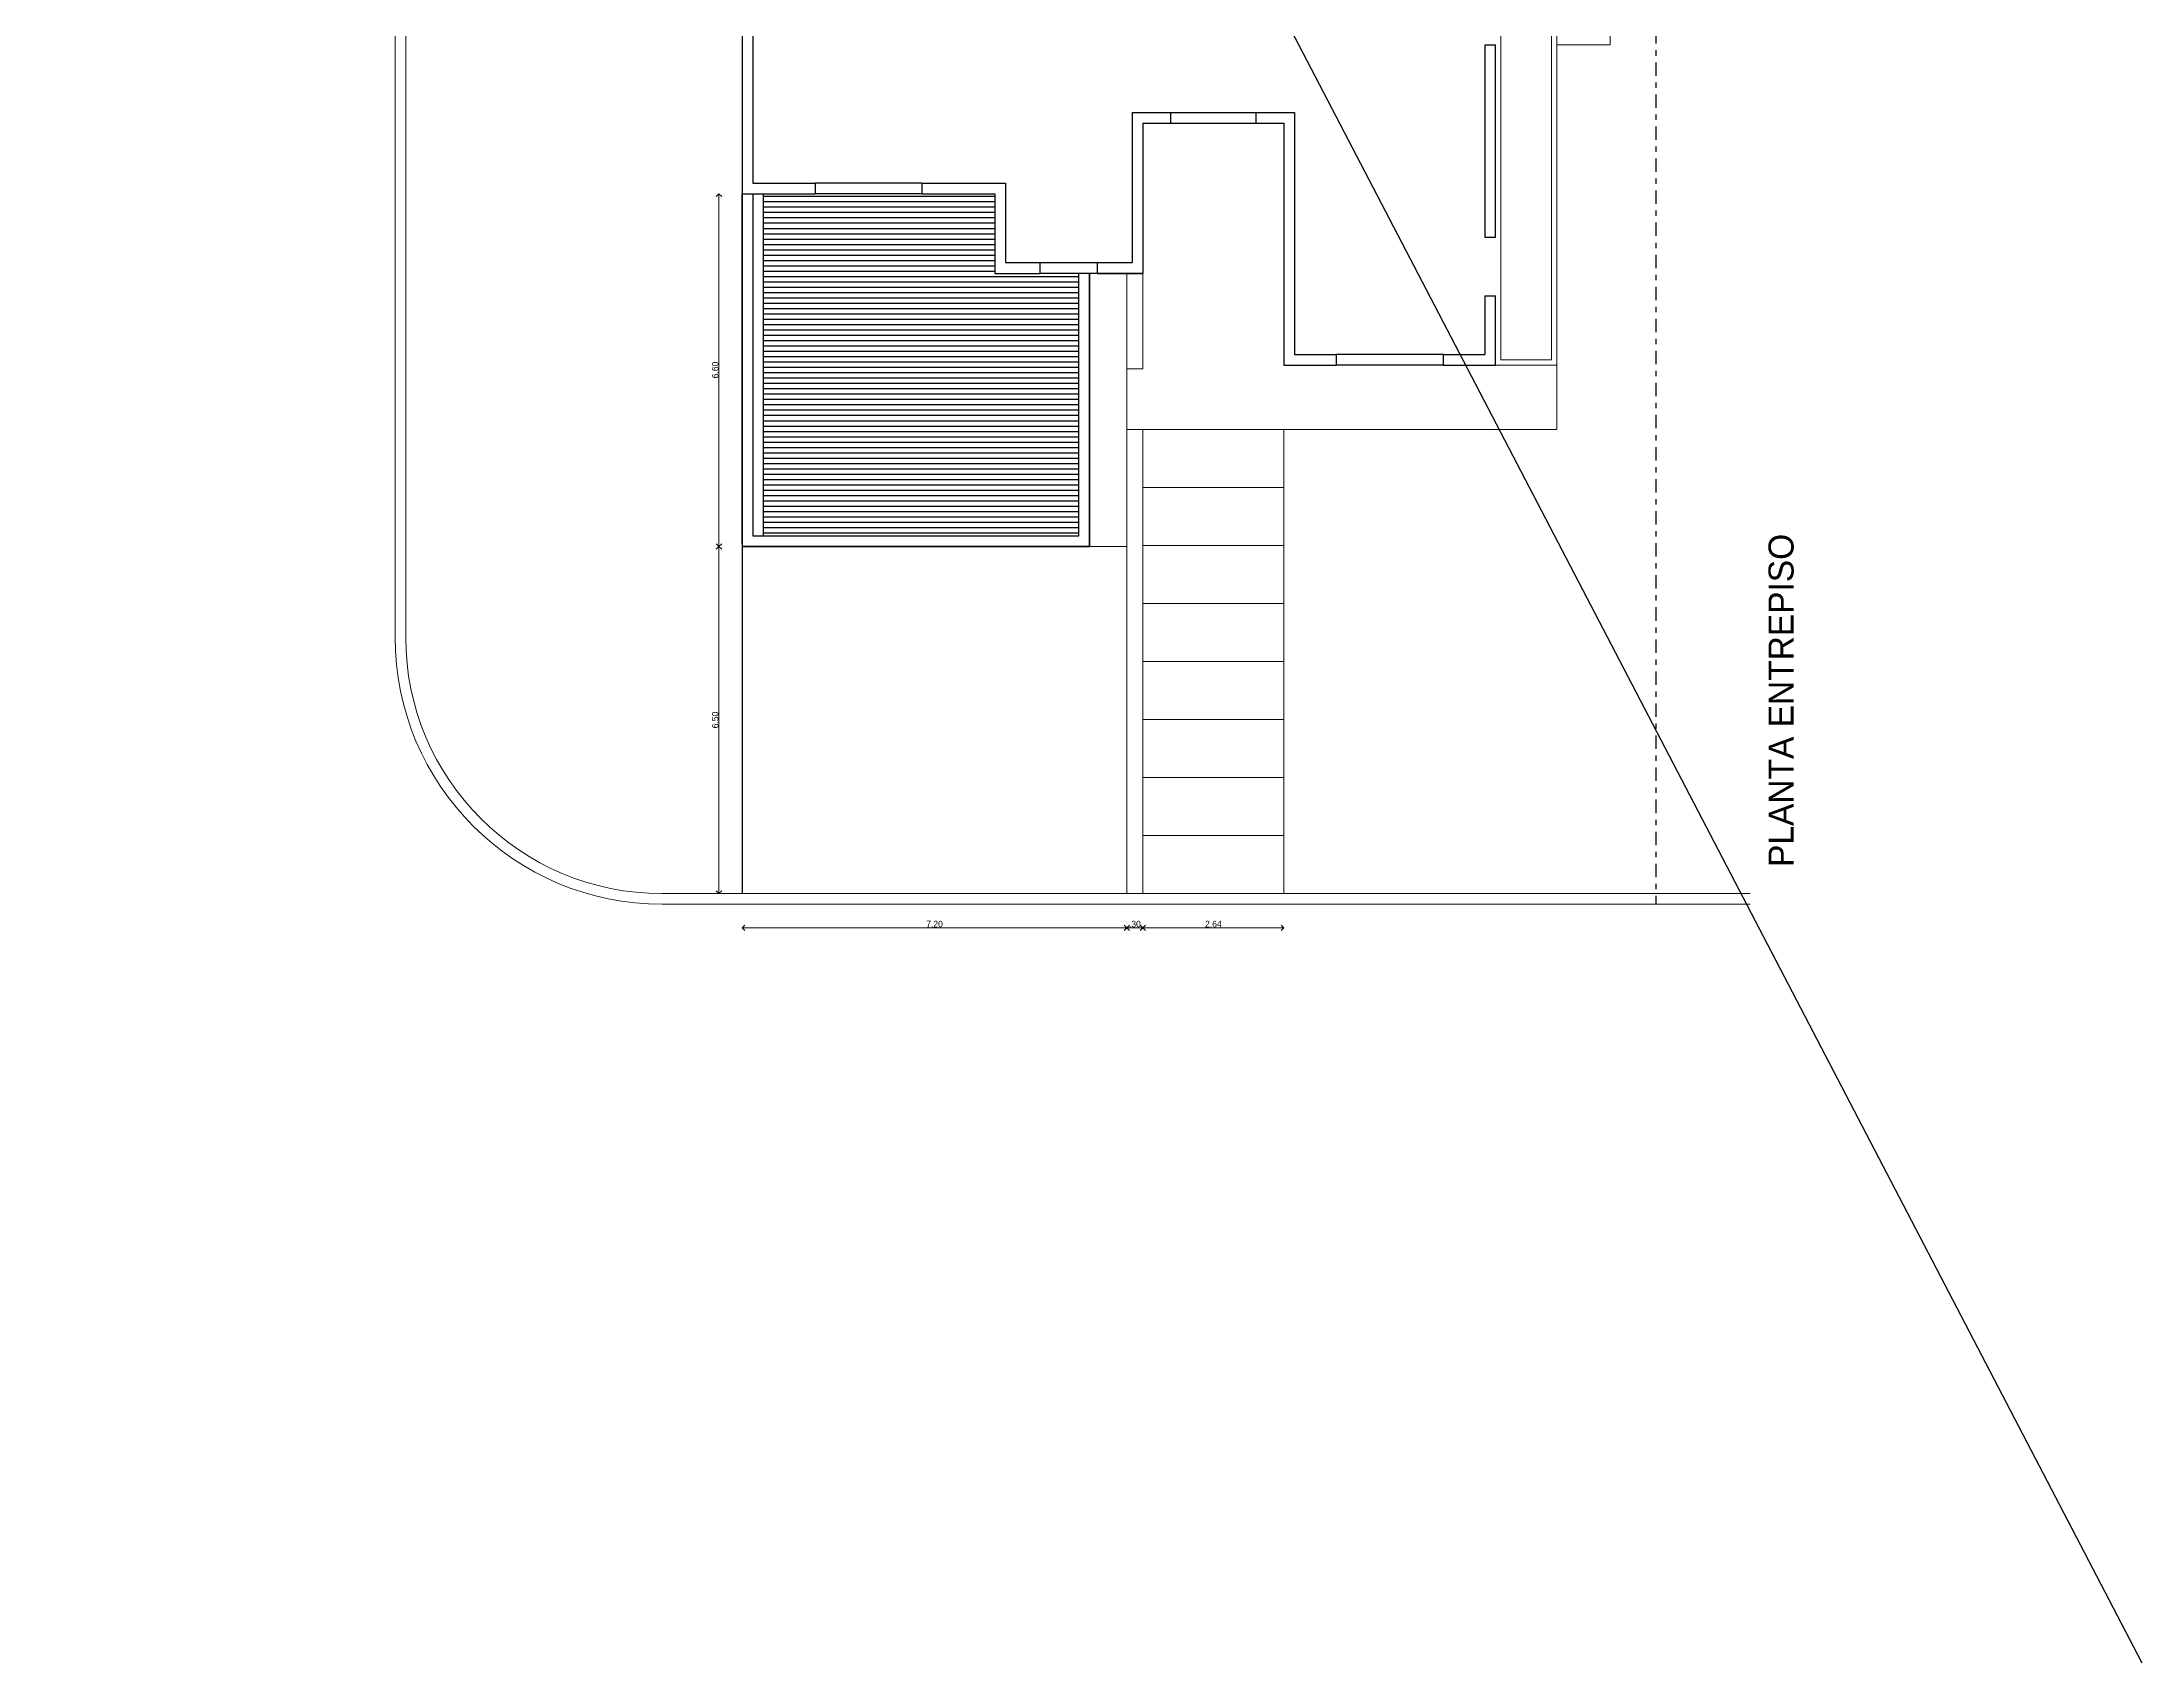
# Model space of a CAD drawing. Header units: millimetres. Extents: x 237 to 802, y 86 to 296.
# Drawn here: x 237.44 to 276.75, y 85.8 to 116.14 of the extents above; entities that cross this region are included whole.
import ezdxf

# ---------------------------------------------------------------- set-up
doc = ezdxf.new("R2010")
doc.units = ezdxf.units.MM
doc.linetypes.add('2040-Superposicion Puentes 20-21-22 con cintas TDC-023-024-025$0$DASHDOT2', pattern=[0.5, 0.25, -0.125, 0, -0.125])
doc.layers.get('Defpoints').update_dxf_attribs({"color": 254})
for name, color, linetype in [('0-HATCH', 7, 'Continuous'), ('01-MUROS', 6, 'Continuous'), ('02-CARPINTERÍAS', 9, 'Continuous'), ('03-PROYECCIONES', 9, 'Continuous')]:
    doc.layers.add(name, color=color, linetype=linetype)
doc.layers.add('06-SOLADOS', color=9, linetype='Continuous', lineweight=25)
doc.layers.add('cotas', color=154, linetype='Continuous', lineweight=5)
doc.dimstyles.new('ann linear', dxfattribs={"dimtxt": 0.12, "dimasz": 0.1, "dimexe": 0.01, "dimexo": 0.01, "dimgap": 0.01, "dimtad": 1, "dimzin": 4, "dimdsep": 46, "dimtxsty": 'Standard', "dimblk": 'OPEN90', "dimcen": 0.1, "dimse1": 1, "dimse2": 1, "dimclrd": 256, "dimclre": 1, "dimclrt": 256, "dimadec": 0, "dimazin": 0, "dimtfac": 1, "dimtix": 1, "dimtmove": 0, "dimatfit": 3, "dimldrblk": 'DOT', "dimfxl": 0, "dimtolj": 1, "dimtzin": 0, "dimlwd": -1, "dimarcsym": 0})

# ---------------------------------------------------------------- blocks, each defined once
blk = doc.blocks.new('_OPEN90')
at = {"color": 0, "linetype": 'ByBlock'}
for p, q in [((0, 0), (-1, 0)), ((-0.5, 0.5), (0, 0)), ((0, 0), (-0.5, -0.5))]:
    blk.add_line(p, q, dxfattribs=at)
blk = doc.blocks.new('*D5')
at = {"layer": 'cotas'}
blk.add_line((250.109, 106.595), (250.109, 100.295), dxfattribs=at)
at = {"layer": 'Defpoints', "color": 0}
for p in [(250.544, 106.695), (250.109, 100.195), (250.109, 100.195)]:
    blk.add_point(p, dxfattribs=at)
at = {"layer": 'cotas', "xscale": 0.1, "yscale": 0.1, "zscale": 0.1}
for p, rotation in [((250.109, 106.695), 90), ((250.109, 100.195), 270)]:
    blk.add_blockref('_OPEN90', p, dxfattribs=dict(at, rotation=rotation))
at = {"layer": 'cotas', "insert": (250.039, 103.445), "char_height": 0.12, "attachment_point": 5, "rotation": 90}
blk.add_mtext('\\A1;6.50', dxfattribs=at)
blk = doc.blocks.new('_DOT')
at = {"color": 0, "linetype": 'ByBlock', "lineweight": -2}
blk.add_line((-0.5, 0), (-1, 0), dxfattribs=at)
at = {"color": 0, "linetype": 'ByBlock', "lineweight": -2, "const_width": 0.5}
blk.add_lwpolyline([(-0.25, 0, 1), (0.25, 0, 1)], format="xyb", close=True, dxfattribs=at)
blk = doc.blocks.new('*D6')
at = {"layer": 'cotas'}
blk.add_line((250.109, 106.795), (250.109, 113.195), dxfattribs=at)
at = {"layer": 'Defpoints', "color": 0}
for p in [(250.109, 113.295), (250.544, 113.295), (250.544, 106.695)]:
    blk.add_point(p, dxfattribs=at)
at = {"layer": 'cotas', "xscale": 0.1, "yscale": 0.1, "zscale": 0.1}
for p, rotation in [((250.109, 113.295), 90), ((250.109, 106.695), 270)]:
    blk.add_blockref('_OPEN90', p, dxfattribs=dict(at, rotation=rotation))
at = {"layer": 'cotas', "insert": (250.039, 109.995), "char_height": 0.12, "attachment_point": 5, "rotation": 90}
blk.add_mtext('\\A1;6.60', dxfattribs=at)
blk = doc.blocks.new('*D7')
at = {"layer": 'cotas'}
blk.add_line((250.644, 99.556), (257.644, 99.556), dxfattribs=at)
at = {"layer": 'Defpoints', "color": 0}
for p in [(250.544, 100.195), (257.744, 100.195), (257.744, 99.556)]:
    blk.add_point(p, dxfattribs=at)
at = {"layer": 'cotas', "xscale": 0.1, "yscale": 0.1, "zscale": 0.1, "rotation": 180}
blk.add_blockref('_OPEN90', (250.544, 99.556), dxfattribs=at)
at = {"layer": 'cotas', "xscale": 0.1, "yscale": 0.1, "zscale": 0.1}
blk.add_blockref('_OPEN90', (257.744, 99.556), dxfattribs=at)
at = {"layer": 'cotas', "insert": (254.144, 99.626), "char_height": 0.12, "attachment_point": 5}
blk.add_mtext('\\A1;7.20', dxfattribs=at)
blk = doc.blocks.new('*D8')
at = {"layer": 'cotas'}
blk.add_line((257.844, 99.556), (257.944, 99.556), dxfattribs=at)
at = {"layer": 'Defpoints', "color": 0}
for p in [(257.744, 100.195), (258.044, 100.195), (258.044, 99.556)]:
    blk.add_point(p, dxfattribs=at)
at = {"layer": 'cotas', "xscale": 0.1, "yscale": 0.1, "zscale": 0.1, "rotation": 180}
blk.add_blockref('_OPEN90', (257.744, 99.556), dxfattribs=at)
at = {"layer": 'cotas', "xscale": 0.1, "yscale": 0.1, "zscale": 0.1}
blk.add_blockref('_OPEN90', (258.044, 99.556), dxfattribs=at)
at = {"layer": 'cotas', "insert": (257.894, 99.626), "char_height": 0.12, "attachment_point": 5}
blk.add_mtext('\\A1;.30', dxfattribs=at)
blk = doc.blocks.new('*D9')
at = {"layer": 'cotas'}
blk.add_line((258.144, 99.556), (260.584, 99.556), dxfattribs=at)
at = {"layer": 'Defpoints', "color": 0}
for p in [(258.044, 100.195), (260.684, 100.195), (260.684, 99.556)]:
    blk.add_point(p, dxfattribs=at)
at = {"layer": 'cotas', "xscale": 0.1, "yscale": 0.1, "zscale": 0.1, "rotation": 180}
blk.add_blockref('_OPEN90', (258.044, 99.556), dxfattribs=at)
at = {"layer": 'cotas', "xscale": 0.1, "yscale": 0.1, "zscale": 0.1}
blk.add_blockref('_OPEN90', (260.684, 99.556), dxfattribs=at)
at = {"layer": 'cotas', "insert": (259.364, 99.626), "char_height": 0.12, "attachment_point": 5}
blk.add_mtext('\\A1;2.64', dxfattribs=at)

msp = doc.modelspace()

# ---------------------------------------------------------------- hatches: boundary and pattern name
h = msp.add_hatch()
h.set_pattern_fill('_USER', color=256, scale=0.1, angle=180, pattern_type=0)
h.set_pattern_definition([(180, (10327.10288, -11800.35239), (-1e-17, -0.1), [])])
h.paths.add_polyline_path([(256.8441, 106.8952), (256.8441, 111.8052), (255.2741, 111.8052), (255.2741, 113.2952), (250.9441, 113.2952), (250.9441, 106.8952)])

# ---------------------------------------------------------------- linework, layer by layer
at = {"color": 9}
msp.add_line((237.4359, 161.2331), (276.747, 85.7953), dxfattribs=at)
at = {"color": 1, "linetype": '2040-Superposicion Puentes 20-21-22 con cintas TDC-023-024-025$0$DASHDOT2'}
msp.add_line((267.6441, 156.5544), (267.6441, 99.9952), dxfattribs=at)
at = {"layer": '0-HATCH'}
for p, q in [((256.1241, 111.8052), (256.1241, 112.0052)), ((257.1941, 111.8052), (257.1941, 112.0052))]:
    msp.add_line(p, q, dxfattribs=at)
for points in [[(250.5441, 113.2952), (250.5441, 106.6952), (257.0441, 106.6952), (257.0441, 111.8052)], [(250.7441, 113.2952), (250.7441, 106.8952), (256.8441, 106.8952), (256.8441, 111.8052)], [(250.9441, 106.8952), (250.9441, 113.2952)]]:
    msp.add_lwpolyline(points, dxfattribs=at)
at = {"layer": '01-MUROS'}
for p, q in [((250.7441, 116.4766), (250.7441, 113.4952)), ((264.4441, 116.0852), (264.4441, 112.4852)), ((264.4441, 116.0852), (264.6441, 116.0852)), ((257.8441, 114.8152), (257.8441, 112.0052)), ((257.8441, 114.8152), (258.5641, 114.8152)), ((258.5641, 114.6152), (258.5641, 114.8152)), ((260.1641, 114.8152), (260.8841, 114.8152)), ((260.1641, 114.6152), (260.1641, 114.8152)), ((260.8841, 114.8152), (260.8841, 110.2852)), ((258.0441, 114.6152), (258.0441, 111.8052)), ((258.0441, 114.6152), (258.5641, 114.6152)), ((260.1641, 114.6152), (260.6841, 114.6152)), ((260.6841, 114.6152), (260.6841, 110.0852)), ((250.5441, 113.2952), (251.9091, 113.2952)), ((250.5441, 113.2952), (251.9091, 113.2952)), ((250.5441, 106.7452), (250.5441, 113.2952)), ((250.7441, 113.4952), (251.9091, 113.4952)), ((251.9091, 113.4952), (251.9091, 113.2952)), ((253.9091, 113.4952), (255.4741, 113.4952)), ((253.9091, 113.4952), (253.9091, 113.2952)), ((253.9091, 113.2952), (255.2741, 113.2952)), ((255.2741, 113.2952), (255.2741, 111.8052)), ((255.4741, 113.4952), (255.4741, 112.0052)), ((264.4441, 112.4852), (264.6441, 112.4852)), ((255.2741, 111.8052), (256.1241, 111.8052)), ((255.4741, 112.0052), (256.1241, 112.0052)), ((257.0441, 111.7952), (257.0441, 106.6952)), ((257.1941, 112.0052), (257.8441, 112.0052)), ((257.1941, 111.8052), (258.0441, 111.8052)), ((258.0441, 111.8052), (257.1941, 111.8052)), ((264.4441, 111.3852), (264.4441, 110.2852)), ((264.4441, 111.3852), (264.6441, 111.3852)), ((260.6841, 110.0852), (261.6641, 110.0852)), ((260.8841, 110.2852), (261.6641, 110.2852)), ((261.6641, 110.2852), (261.6641, 110.0852)), ((263.6641, 110.2852), (264.4441, 110.2852)), ((263.6641, 110.2852), (263.6641, 110.0852)), ((263.6641, 110.0852), (264.6441, 110.0852)), ((257.0441, 106.6952), (250.5441, 106.6952))]:
    msp.add_line(p, q, dxfattribs=at)
for points in [[(250.5441, 116.4766), (250.5441, 113.2952)], [(264.6441, 112.4852), (264.6441, 116.0852)], [(264.6441, 110.0852), (264.6441, 111.3852)]]:
    msp.add_lwpolyline(points, dxfattribs=at)
at = {"layer": '02-CARPINTERÍAS'}
for p, q in [((258.5641, 114.8152), (260.1641, 114.8152)), ((258.5641, 114.6152), (260.1641, 114.6152)), ((253.9091, 113.4952), (251.9091, 113.4952)), ((253.9091, 113.2952), (251.9091, 113.2952)), ((256.1241, 112.0052), (257.1941, 112.0052)), ((257.1941, 111.8052), (256.1241, 111.8052)), ((263.6641, 110.2852), (261.6641, 110.2852)), ((263.6641, 110.0852), (261.6641, 110.0852))]:
    msp.add_line(p, q, dxfattribs=at)
at = {"layer": '03-PROYECCIONES', "color": 43, "lineweight": 9, "ltscale": 0.01}
msp.add_line((257.0441, 108.8852), (257.0441, 111.7952), dxfattribs=at)
at = {"layer": '06-SOLADOS', "lineweight": 5}
for p, q in [((244.0441, 156.5544), (244.0441, 104.9952)), ((244.2441, 156.5544), (244.2441, 104.9952)), ((257.7441, 111.7952), (257.7441, 100.1952)), ((258.0441, 111.7952), (258.0441, 110.0202)), ((265.7941, 110.0852), (265.7941, 108.8852)), ((265.7941, 110.0852), (265.7941, 108.8852)), ((257.7441, 110.0202), (258.0441, 110.0202)), ((258.0441, 108.8852), (257.7441, 108.8852)), ((258.0441, 108.8852), (258.0441, 100.1952)), ((258.0441, 108.8852), (260.6841, 108.8852)), ((260.6841, 108.8852), (265.7941, 108.8852)), ((260.6841, 108.8852), (260.6841, 100.1952)), ((258.0441, 107.799), (260.6841, 107.799)), ((257.0441, 106.6952), (257.7441, 106.6952)), ((258.0441, 106.7128), (260.6841, 106.7128)), ((258.0441, 105.6266), (260.6841, 105.6266)), ((258.0441, 104.5404), (260.6841, 104.5404)), ((258.0441, 103.4542), (260.6841, 103.4542)), ((258.0441, 102.368), (260.6841, 102.368)), ((258.0441, 101.2818), (260.6841, 101.2818)), ((269.4122, 100.1952), (249.0441, 100.1952)), ((256.8441, 99.9952), (249.0441, 99.9952)), ((269.4122, 99.9952), (256.8441, 99.9952))]:
    msp.add_line(p, q, dxfattribs=at)
at = {"layer": '06-SOLADOS'}
msp.add_line((250.5441, 106.6952), (250.5441, 100.1952), dxfattribs=at)
at = {"layer": '06-SOLADOS', "lineweight": 9}
msp.add_lwpolyline([(264.6441, 110.0852), (265.7941, 110.0852), (265.7941, 130.998)], dxfattribs=at)
for points in [[(265.6941, 110.1852), (264.7441, 110.1852), (264.7441, 130.898), (265.6941, 130.898)], [(265.7941, 116.0852), (265.7941, 120.0852), (266.7941, 120.0852), (266.7941, 116.0852)]]:
    msp.add_lwpolyline(points, close=True, dxfattribs=at)
at = {"layer": '06-SOLADOS', "lineweight": 5}
for radius in [5, 4.8]:
    msp.add_arc((249.0441, 104.9952), radius, 180, 270, dxfattribs=at)

# ---------------------------------------------------------------- texts
at = {"layer": 'cotas', "insert": (269.7558, 100.6952), "char_height": 0.46875, "attachment_point": 1, "rotation": 90}
msp.add_mtext_dynamic_manual_height_columns('PLANTA ENTREPISO', width=6.715815, gutter_width=12.5, heights=[0], dxfattribs=at)

# ---------------------------------------------------------------- dimensions: what is measured, and where the dimension line sits
at = {"layer": 'cotas'}
for base, p1, p2, angle, picture, middle in [((250.1087, 113.2952), (250.5441, 106.6952), (250.5441, 113.2952), 90, '*D6', (250.0387, 109.9952)), ((250.1087, 100.1952), (250.5441, 106.6952), (250.1087, 100.1952), 90, '*D5', (250.0387, 103.4452)), ((257.7441, 99.5556), (250.5441, 100.1952), (257.7441, 100.1952), 180, '*D7', (254.1441, 99.6256)), ((258.0441, 99.5556), (257.7441, 100.1952), (258.0441, 100.1952), 180, '*D8', (257.8941, 99.6256)), ((260.6841, 99.5556), (258.0441, 100.1952), (260.6841, 100.1952), 180, '*D9', (259.3641, 99.6256))]:
    dim = msp.add_linear_dim(base=base, p1=p1, p2=p2, angle=angle, dimstyle='ann linear', override={"dimfxl": 6, "dimfxlon": 1}, dxfattribs=at)
    dim.commit()
    dim.dimension.update_dxf_attribs({"geometry": picture, "text_midpoint": middle})

doc.saveas('drawing.dxf')
